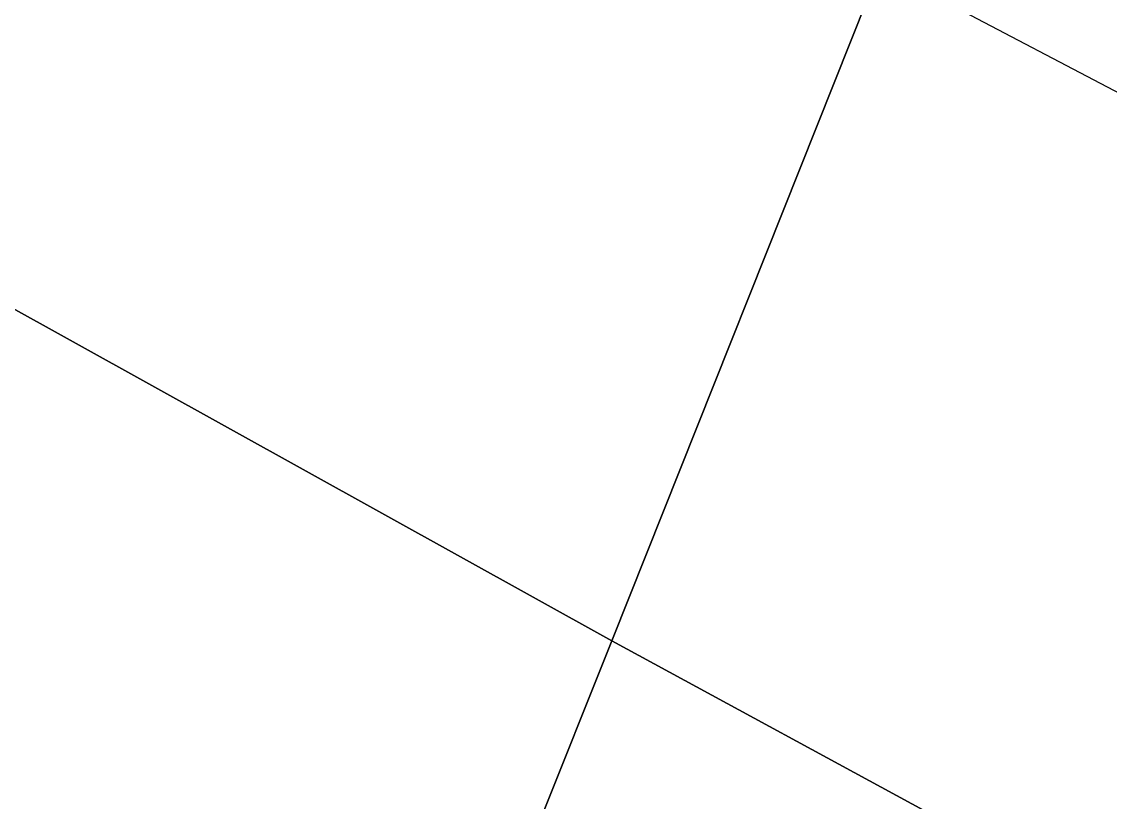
# Model space of a CAD drawing. Header units: metres. Extents: x -2743 to 126, y 13385 to 13916.
# Drawn here: x -1900.12234 to -1900.1159, y 13645.69541 to 13645.70003 of the extents above; entities that cross this region are included whole.
import ezdxf

# ---------------------------------------------------------------- set-up
doc = ezdxf.new("R2010")
doc.units = ezdxf.units.M
for name, color, linetype in [('link-улица Берзарина_Покрытия — Новые$0$ДВ_ПП_Газон_Р', 7, 'Continuous'), ('link-улица Берзарина_Покрытия — Новые$0$ДВ_ПП_Тип6_У_ТР_3м за счет Газона', 7, 'Continuous'), ('link_улица Берзарина_борта$0$ДВ_ГП_П_Борт_Пониженный_бетонный', 7, 'Continuous')]:
    doc.layers.add(name, color=color, linetype=linetype)

msp = doc.modelspace()

# ---------------------------------------------------------------- linework, layer by layer
at = {"layer": 'link-улица Берзарина_Покрытия — Новые$0$ДВ_ПП_Газон_Р'}
for points in [[(-1901.274, 13646.798), (-1910.327167, 13651.851744), (-1910.496933, 13651.618314), (-1907.920061, 13650.10704), (-1905.331341, 13648.616245), (-1902.730895, 13647.145999), (-1900.118847, 13645.69637), (-1899.965423, 13646.081393), (-1901.274, 13646.798)], [(-1890.376, 13640.83), (-1899.965423, 13646.081393), (-1900.118847, 13645.69637), (-1896.711309, 13643.84562), (-1893.285016, 13642.030045), (-1889.84024, 13640.249788), (-1886.377254, 13638.50499), (-1886.238346, 13638.829642), (-1890.376, 13640.83)]]:
    msp.add_lwpolyline(points, close=True, dxfattribs=at)
at = {"layer": 'link-улица Берзарина_Покрытия — Новые$0$ДВ_ПП_Тип6_У_ТР_3м за счет Газона'}
for points in [[(-1910.496933, 13651.618314), (-1911.215775, 13650.629902), (-1910.589737, 13650.280429), (-1908.47991, 13649.102661), (-1906.370082, 13647.924893), (-1904.260254, 13646.747125), (-1902.150426, 13645.569357), (-1900.524706, 13644.677849), (-1900.118847, 13645.69637), (-1902.730895, 13647.145999), (-1905.331341, 13648.616245), (-1907.920061, 13650.10704), (-1910.496933, 13651.618314)], [(-1900.118847, 13645.69637), (-1900.524706, 13644.677849), (-1900.03178, 13644.407539), (-1898.330258, 13643.475746), (-1896.414245, 13642.426493), (-1894.733468, 13641.50606), (-1893.673805, 13640.925764), (-1891.554481, 13639.765172), (-1889.740885, 13638.856854), (-1886.82903, 13637.449111), (-1886.377254, 13638.50499), (-1889.84024, 13640.249788), (-1893.285016, 13642.030045), (-1896.711309, 13643.84562), (-1900.118847, 13645.69637)]]:
    msp.add_lwpolyline(points, close=True, dxfattribs=at)
at = {"layer": 'link_улица Берзарина_борта$0$ДВ_ГП_П_Борт_Пониженный_бетонный'}
msp.add_lwpolyline([(-1874.2128646, 13632.7228304), (-1887.3904873, 13639.0108852), (-1900.3148787, 13645.8042262), (-1912.9713583, 13653.0954962), (-1913.4343072, 13653.4388987), (-1913.8199095, 13653.8603768), (-1914.1186462, 13654.347295), (-1914.3209982, 13654.8870178), (-1915.6449002, 13659.8140584), (-1915.6782522, 13660.0308646), (-1915.6639613, 13660.2472177), (-1915.6033871, 13660.4554091), (-1915.4978887, 13660.6477301), (-1914.6527128, 13661.8528905)], dxfattribs=at)

doc.saveas('drawing.dxf')
